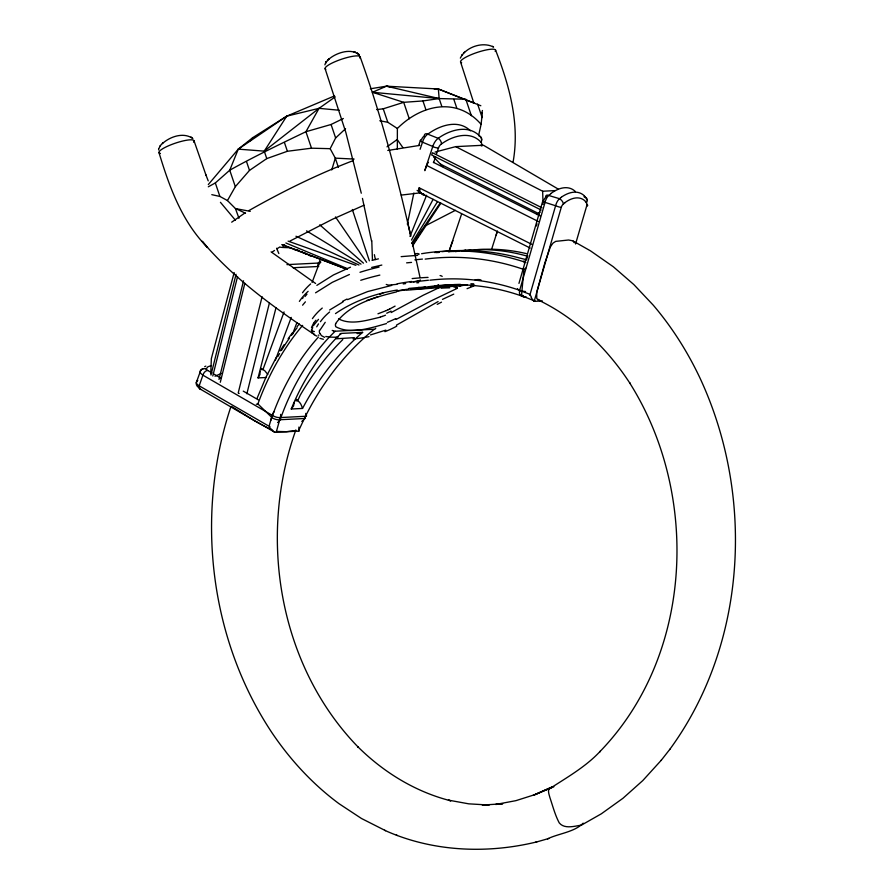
<?xml version="1.0" encoding="UTF-8"?>
<svg xmlns="http://www.w3.org/2000/svg" width="894" height="894" viewBox="0 0 894 894"><rect width="100%" height="100%" fill="white"/><g stroke="black" fill="none" stroke-linecap="round" stroke-linejoin="round"><path stroke-width="1.34" d="M478.603 135.486L481.106 124.322C456.812 96.463 421.119 104.732 397.372 128.479L397.338 149.287M481.106 124.322L482.347 112.856M210.738 373.658L211.353 358.595L234.172 272.536M340.782 333.853L336.859 337.429M158.596 149.935L158.685 149.164M525.56 291.533A6.157 0.682 5.9 0 1 521.928 291.064L523.918 269.452L525.694 268.189M513.122 161.848C519.928 123.495 509.412 85.589 495.578 50.109M230.82 406.893C195.071 514.486 209.14 638.819 272.458 733.482L272.592 733.672C290.762 760.414 313.034 784.474 339.072 803.728L361.478 818.491L385.549 830.671M407.329 224.204L413.855 193.037M320.454 258.768L317.75 266.513L293.053 267.742M158.774 148.773L160.406 145.487M324.891 64.86C326.735 56.791 348.604 45.829 358.963 54.668L358.572 54.21L359.332 55.149M460.343 58.121C465.763 47.024 482.581 41.292 493.577 47.069L492.56 46.343M243.537 280.794L218.996 379.481M210.962 375.055L236.05 274.29M212.794 376.005L237.558 276.57M220.304 382.263L244.855 283.331M238.206 392.969L262.087 296.741M246.867 393.785L269.407 302.977M306.161 415.073A6.035 1.43 27.1 0 1 305.357 416.291L280.303 417.565L276.224 432.238L298.44 431.132A6.001 1.654 19.5 0 0 299.401 430.897M266.278 377.503L258.053 377.905L276.011 307.704M481.743 113.046L482.436 110.487M311.47 327.528L313.548 323.315M518.956 283.387L542.803 200.882M526.499 259.942L527.751 255.572M536.333 225.97L536.981 223.768M550.816 193.763L548.637 195.484A8.236 4.146 -69 0 0 545.049 202.357L519.637 290.371A6.035 2.928 -71.5 0 0 521.571 295.646A4.805 3.844 86 0 1 520.118 294.562M575.557 244.028L586.632 206.134A4.213 2.324 -64.4 0 0 586.509 202.938L585.469 201.731M491.935 248.308L497.287 231.378M496.17 235.111L497.366 231.121M331.741 169.938L335.306 158.137L330.165 148.683L335.63 137.967L345.553 128.702M461.539 214.18L448.989 251.438M418.716 145.521L420.403 140.302M425.03 169.838L432.785 146.471A9.208 4.526 -64.6 0 1 438.194 138.324C449.973 129.742 468.657 124.188 480 136.369A9.208 5.465 -61.8 0 1 481.62 140.012M420.091 149.309L423.119 140.369A9.275 4.559 -64.7 0 1 426.93 134.815C438.865 125.607 458.097 118.656 470.456 130.826M435.546 156.741L433.612 162.585M481.285 144.37A4.615 1.162 19.3 0 1 481.341 145.934A4.626 2.492 -61.3 0 0 480.972 142.146C470.311 130.49 452.576 135.843 441.446 143.979A4.638 2.503 -61.3 0 0 438.485 147.946L436.529 153.813M424.851 170.687L426.617 165.424A4.649 2.503 -61.3 0 1 428.483 162.362M583.179 823.139C574.417 832.191 558.594 833.465 547.519 838.863M295.858 429.992C257.74 536.154 278.447 665.047 358.136 747.071L357.667 746.579C383.448 772.204 415.419 791.894 450.822 800.823L448.419 800.13L468.769 803.84L489.264 805.058M280.593 414.403A4.805 3.855 86.1 0 1 280.235 417.509A6.035 2.414 20.5 0 1 272.29 415.33L202.949 375.178A8.236 2.973 19.9 0 1 200.155 371.491A4.694 4.492 11 0 1 206.179 368.954L207.911 366.775L211.342 365.557M319.951 330.165L325.237 322.309M335.596 323.617C349.196 304.273 374.687 297.255 396.601 291.88M448.933 251.683L452.912 240.62M284.068 311.917L262.981 369.479L260.724 369.591M275.296 360.416L291.232 317.404M292.483 334.322L296.897 322.656M312.073 282.459L319.426 263.004A6.191 1.553 17.4 0 0 320.544 262.713M257.059 398.333L265.999 377.167L276.38 357.242M334.512 95.915L286.75 116.153L252.857 137.575L238.273 149.142L229.747 170.206L215.331 182.957L208.302 186.801M409.977 236.463L426.594 195.261M312.229 328.109L312.799 326.835M340.793 333.44L362.662 332.344L358.058 336.379A262.02 217.421 -86.2 0 0 305.089 403.73L302.53 408.446L291.209 409.016L293.198 404.311A262.02 200.01 81.4 0 1 336.859 337.44M298.44 431.132L305.379 416.313A4.805 3.822 88.4 0 0 305.737 413.408M411.519 240.05L433.121 199.328M272.692 430.372L258.567 423.086L200.904 389.449A4.191 1.162 19.7 0 1 199.451 387.84L199.619 387.56M335.216 96.854L319.035 108.342L305.927 131.72C280.202 144.068 254.678 156.316 229.747 170.206L235.323 186.678L227.467 200.569L235.457 208.581L245.537 213.197M297.803 400.534L300.205 395.26A268.01 222.226 -86.4 0 1 342.804 339.552M200.625 370.686L196.49 382.062L196.971 381.403M411.598 243.347L437.378 201.865M280.146 350.917L284.057 344.738M313.526 325.528L318.487 319.348M412.95 244.308L421.968 230.194M339.284 110.253L319.035 108.342L286.75 116.153L264.244 151.142L266.77 158.596L249.504 170.396L235.323 186.678M412.514 245.939L440.876 203.173M412.324 244.017L440.362 202.759M420.325 279.9L420.158 280.124A6.213 1.766 1.6 0 1 419.487 280.515L413.509 281.822M669.684 749.53L669.885 749.261C747.127 643.546 754.715 495.567 700.058 378.218L699.901 377.883C687.542 351.767 671.986 327.126 653.223 305.122L633.835 284.56L613.318 266.758L590.509 250.868L572.752 240.821L568.606 240.005L555.722 241.369L552.95 243.157L550.313 247.023L544.826 262.981L536.746 292.26L536.769 298.663L540.479 300.686M288.114 338.725L292.316 332.881M160.171 145.823C167.603 137.374 182.946 131.262 192.858 138.592M461.729 55.171L462.254 54.456M302.429 298.562L303.111 297.646M302.597 305.189L305.39 301.848M581.681 824.994L601.316 813.819L622.928 798.308L642.797 780.563L661.359 760.146M661.135 760.425L669.885 749.261M250.354 140.738L252.857 137.575M315.895 320.208L314.375 322.153A6.023 0.805 -51 0 0 313.593 323.27M304.955 296.562L306.977 294.171M297.065 326.679L299.311 323.93M208.313 184.555L238.273 149.142L286.75 116.153M258.053 377.905L259.986 374.541L260.02 371.446M461.46 285.231L461.695 284.974A6.113 3.677 88.1 0 0 461.896 284.728A262.02 195.562 88.5 0 0 459.773 285.007L432.886 286.907L435.21 286.415M291.265 408.96L293.578 405.887L294.182 402.758M538.724 214.661L539.451 213.99L440.63 164.205L442.184 165.982M163.043 142.727L162.317 143.386M464.601 52.075L463.885 52.735M545.988 197.172L546.592 196.669M231.691 222.17L244.978 212.951M319.035 108.342L264.244 151.142L238.273 149.142M316.845 285.365L333.417 274.972L350.482 267.172M315.56 292.819L332.289 282.336L349.42 274.503M387.013 146.839L397.193 139.542L402.769 147.432M272.368 251.952L274.503 250.432M565.176 202.67L563.443 203.955A4.191 2.313 -64.4 0 0 561.253 207.397L534.266 300.999A6.001 3.308 -64.7 0 0 535.417 301.3L542.367 300.943M561.331 197.328L559.454 198.691A8.191 4.124 -68.8 0 0 555.632 205.743A4.626 0.771 19.2 0 0 561.186 207.363M456.722 288.594L430.528 301.155L396.053 319.46M335.485 313.604C353.812 300.887 375.391 293.612 397.271 290.014M329.651 309.994L343.039 301.904M536.635 214.482L540.121 212.18M295.59 430.517L286.482 431.701L276.659 431.444M277.051 248.744L279.967 246.9M537.54 299.646C575.814 317.772 607.182 348.247 630.102 383.537L629.611 382.811C700.103 494.348 693.375 655.492 599.595 751.932L600.187 751.329C585.548 767.052 566.248 777.814 548.748 789.29C547.988 792.106 549.251 794.967 549.933 797.671C552.816 806.131 555.029 814.948 559.231 822.871C564.405 829.308 574.484 826.168 581.435 825.117M395.092 306.106L389.974 308.855M248.878 210.593C282.47 191.607 317.158 174.341 353.231 160.607M290.025 241.022L332.624 219.186L363.981 205.229M455.392 210.336L424.549 226.227M396.4 325.17L438.105 301.58M318.733 266.311L318.756 266.3A6.28 1.564 17.1 0 1 317.705 266.49M391.147 312.554L423.22 295.232L441.647 286.471M473.909 285.924L467.059 288.673M389.918 308.877L388.13 309.749M442.463 299.378L453.75 294.126M330.165 148.683L311.503 148.192L305.927 131.72L331.071 124.489L343.341 118.5M550.123 787.77L533.237 795.314L553.867 786.765M347.576 299.613L367.713 291.556L391.717 285.398M388.063 309.771L386.286 310.587M362.595 332.378L359.064 333.473M550.369 787.648L552.246 787.033L535.674 794.386L515.916 800.655L495.723 804.455L502.696 803.773L482.291 805.069L486.47 805.058M204.681 366.663L205.855 366.127M385.962 310.732L377.961 313.794M215.007 376.229L221.388 373.424M471.384 115.717L465.808 99.234L439.155 98.564L422.951 100.944L403.697 102.329L372.496 92.272L386.454 86.182L438.351 88.998L480.838 105.738M385.493 315.191L382.163 316.51M378.184 296.596L369.535 299.68M385.817 330.132L370.451 334.937M386.476 323.583C370.764 327.886 350.884 334.848 335.798 326.746A34.553 10.527 -25.6 0 1 335.496 324.935M266.77 158.596L287.399 151.265L311.503 148.192M380.173 317.214C367.099 320.164 351.018 325.528 338.569 318.834M376.642 109.582L383.235 108.811L403.697 102.329L409.273 118.801M384.543 830.258C432.003 851.725 486.615 854.161 536.847 841.891M535.484 842.282L548.86 838.471M256.31 404.278L257.841 403.864L271.798 417.42A6.157 2.838 -46.3 0 0 271.038 420.091M368.708 299.915L367.065 300.362M435.043 152.069L455.716 146.627L483.453 145.253L557.99 188.936M371.647 267.429L381.839 265.06M372.105 260.333L378.43 258.858M387.795 150.471L419.789 145.376M433.568 286.818L432.886 286.907M370.362 88.785L386.454 86.182L391.728 87.087M433.411 286.84L438.574 286.046A262.02 221.868 85.5 0 1 460.444 284.37M421.61 253.706L426.326 252.957A294.081 251.125 85.3 0 1 525.873 262.445M455.392 251.627L458.991 251.102M396.992 284.314L389.169 285.108A6.023 2 -10.1 0 1 387.918 285.007L386.253 284.448M401.261 195.093L420.761 192.791M434.629 252.555L439.423 251.94M406.949 290.137L446.408 287.019M410.156 282.247L428.438 280.235M408.927 288.404L425.265 286.918M414.872 259.83L422.449 259.092M313.928 333.719L312.174 333.015M354.348 337.63L336.401 338.781M415.196 253.751L417.945 253.527M436.317 252.309L438.574 252.175M443.491 285.767L464.008 284.828M455.716 146.627L542.647 191.227L554.939 190.612M436.261 252.589L438.988 252.443M286.94 264.624L319.426 263.004M525.862 259.551L520.353 258.21A292.595 247.213 85.6 0 0 441.949 251.65M419.465 287.723A6.213 3.732 88.1 0 0 420.683 288.002L459.739 286.058A262.959 193.082 88.7 0 1 467.45 284.705M523.135 295.601L521.56 295.679L535.428 301.289M525.191 296.607L523.672 296.685A262.959 225.132 85.1 0 0 420.683 288.047M333.764 331.026A6.213 2.861 40.9 0 0 335.149 331.216L374.206 329.271A6.224 2.872 40.9 0 0 375.212 328.97M295.579 400.691C299.658 400.043 301.502 405.183 302.53 408.446M448.307 251.672L449.358 251.627M434.328 89.188L438.351 88.998L474.401 103.201M453.437 251.438L458.164 251.248M471.328 284.739L474.647 285.197M354.125 159.076L335.306 158.137L338.368 167.357M453.895 287.008L457.091 287.544M372.496 92.272L439.155 98.564L441.681 106.017M250.264 211.342L235.457 208.581L238.966 218.292M379.794 120.746L387.806 122.288L397.372 128.479M211.8 194.657L219.89 196.445L227.467 200.569M386.454 86.182L439.155 98.564L438.351 88.998M323.382 339.273L319.907 338.345M545.016 202.368L555.599 205.754L530.064 294.372L519.637 290.371A4.559 1.207 18.7 0 1 517.492 288.684M288.091 241.123L355.901 265.328M316.901 336.122L315.336 335.473M324.645 337.34L321.527 335.697L319.817 333.339M282.001 244.788L346.838 269.273M282.202 244.61L346.894 269.228M427.734 134.145L438.194 138.313A4.615 2.861 59.2 0 1 441.446 143.979M584.017 196.758L585.592 197.395A8.191 5.062 -66.2 0 1 586.721 199.809M396.366 835.074L397.405 835.499M432.785 146.471L422.46 142.18A4.571 1.274 19.1 0 1 421.42 139.855A4.504 2.436 -61.6 0 1 424.27 136.044M424.203 194.467L424.494 194.59A6.303 3.397 -61.6 0 1 423.32 194.3L423.32 194.311M285.868 242.978L347.185 268.513M423.331 194.099L422.18 193.585M295.959 236.239L358.986 265.037M541.943 207.766L432.45 152.751L431.69 155.008L541.194 210.023M433.322 162.306L540.11 215.901M426.617 165.424L538.367 221.511M532.109 244.487L419.107 187.774A6.191 3.341 -61.3 0 0 420.951 193.205M420.951 193.227L530.22 248.063M421.622 193.305L420.504 192.724M301.535 251.739L306.396 254.231M260.724 368.317L264.736 370.686L267.775 374.43M304.228 252.79L306.296 253.862M308.374 254.924L310.43 255.997M478.949 135.821L480 136.369A4.615 3.867 -50.1 0 1 480.972 142.135M256.075 421.443L274.681 432.137A6.604 4.705 59.6 0 1 270.938 428.93M258.299 399.853L243.257 391.125M255.248 421.186L231.524 406.435M206.201 368.887A4.213 1.162 19.7 0 0 207.687 370.451L211.99 372.954M214.147 374.206L220.617 377.972M306.553 230.875L361.008 264.143M419.688 192.244L417.129 190.388M312.408 333.261C272.692 306.53 233.233 278.079 202.167 241.257L207.553 247.526C181.806 221.556 169.368 186.835 158.998 152.639M315.593 283.476L271.094 251.862M191.003 137.005L192.009 137.721M313.593 334.367L311.816 331.752M319.75 224.83L363.478 263.16M296.596 399.372L297.434 400.188M584.475 196.177L585.592 197.395A4.682 3.721 -34.6 0 1 586.375 202.793M573.233 241.156L574.283 242.799M433.545 156.931L442.776 166.586M235.424 220.237L220.438 202.312M270.681 429.109L269.385 426.974M335.473 216.918L366.618 262.3M531.438 297.367L530.377 295.188M276.581 248.241L278.839 253.527M419.99 189.729L419.252 187.896M205.843 174.743L208.213 180.879M206.022 175.224L194.009 140.76M325.114 68.715L345.844 132.446L361.288 193.216M477.608 104.117L482.168 117.595M460.566 61.988L473.708 102.676M453.85 99.402L456.789 108.085M422.951 100.944L425.89 109.627M383.235 108.811L387.806 122.288M360.126 56.847C381.09 115.058 396.858 174.956 410.592 235.245M331.071 124.489L335.63 137.967M284.448 142.571L287.399 151.265M246.565 161.713L249.504 170.396M215.331 182.957L219.89 196.445M352.337 209.498L369.356 260.847M410.838 236.184L407.563 222.159M412.346 242.687L419.912 276.916M362.461 198.412L371.546 241.112M374.362 254.656L375.379 259.539M371.77 240.698L372.452 260.221M542.647 191.227L543.06 204.424M438.507 147.957A4.615 1.307 18.1 0 1 432.64 146.493M424.315 135.43A4.537 2.749 57.9 0 1 427.734 134.167M423.365 195.026A7.051 3.587 68.5 0 1 419.364 189.986M545.139 202.368A4.626 0.76 19.3 0 1 543.686 200.681A4.213 2.324 -64.4 0 1 545.787 197.328A4.694 2.391 47.8 0 1 548.637 195.451L559.454 198.691A4.682 2.492 50.2 0 1 563.421 203.933M550.805 193.562A42.376 23.356 -64.4 0 1 575.412 191.595M561.331 197.205A41.593 22.92 -64.4 0 1 584.553 196.043M565.164 202.469A35.212 19.4 -64.4 0 1 585.525 201.452M529.829 295.322A9.018 5.655 65.3 0 1 529.505 294.484M534.31 301.401A6.604 2.637 66 0 1 531.282 297.512M586.989 204.469A4.626 1.43 13.2 0 1 586.598 206.123M425.164 259.126A288.684 246.811 85.2 0 1 523.906 269.496M467.137 250.711A293.713 216.538 88.6 0 1 470.825 250.253M474.524 249.873A293.713 216.538 88.6 0 1 526.287 253.594M526.119 296.842A6.146 4.939 89.3 0 1 523.672 296.719A6.146 2.816 -70.5 0 1 522.029 291.064M455.024 284.515A7.711 0.726 83.6 0 1 454.99 284.694M438.496 284.672A8.236 7.968 79.6 0 1 435.154 286.091M418.258 254.354A6.292 3.777 88.2 0 1 419.252 254.075M460.913 285.667A6.224 3.744 88.1 0 1 459.739 286.058M419.264 287.622A6.124 3.677 88.1 0 1 418.85 287.32M429.891 280.213A268.859 229.87 85.2 0 1 521.872 291.109M523.962 260.847A10.169 1.754 87.1 0 1 524.532 263.216M461.751 250.733A292.595 219.086 88.4 0 1 526.722 256.008M320.186 261.506A6.191 1.553 17.4 0 1 320.734 262.221M239.156 393.416A6.191 1.553 17.4 0 1 238.709 393.215M294.081 249.493A4.649 1.173 17.4 0 1 299.054 250.555M291.176 247.66A339.407 186.421 -63.9 0 1 280.828 247.325M318.219 263.104A7.007 2.403 77.8 0 1 318.141 265.239M284.616 244.531A4.615 2.581 -62.7 0 1 282.985 246.308M276.257 432.26A6.001 1.676 19.9 0 1 274.715 432.171M200.904 389.426A4.626 2.783 -57.7 0 1 199.127 385.817A8.191 2.939 19.7 0 1 196.445 382.051A4.682 4.492 19.9 0 0 199.474 387.795M207.676 370.451A4.626 2.794 -57.7 0 0 202.904 375.178L199.183 385.817L269.038 426.248L272.268 415.33A4.559 2.492 -63 0 1 274.268 411.553M200.39 370.597A42.376 11.734 19.7 0 1 203.307 368.563M196.836 381.347A41.593 11.521 19.7 0 1 197.831 380.486M269.921 426.773A9.018 4.526 61.3 0 1 269.619 426.125M298.909 427.064A6.604 2.101 82 0 1 298.786 429.578M257.908 403.909A288.684 218.203 80.5 0 1 302.641 325.394M305.044 417.42A6.146 1.263 26.8 0 1 304.385 418.504L304.318 418.593A6.146 4.995 85.9 0 1 301.759 421.365M374.217 329.305A262.959 219.712 -84.7 0 0 304.373 418.526L280.09 419.722A6.146 2.514 18.5 0 1 271.575 417.453M277.553 422.516A6.146 4.839 88.3 0 0 280.046 419.744L280.146 419.711A262.959 198.502 80.3 0 1 335.172 331.249M358.919 333.294A7.711 6.973 8.6 0 1 357.108 333.563M340.726 334.2A8.236 0.995 59 0 1 340.011 333.775M375.759 328.187A6.113 2.816 40.9 0 1 375.67 328.422M333.507 330.948A6.124 2.816 40.9 0 1 332.21 330.389M271.81 417.431A268.859 203.251 80.4 0 1 318.465 337.027M277.699 356.728A294.081 222.561 80.6 0 1 279.554 353.555M281.442 350.426A294.081 222.561 80.6 0 1 289.343 338.301M291.41 335.373A294.081 222.561 80.6 0 1 297.099 327.774M461.673 62.748A18.483 3.721 -18.7 0 1 476.837 52.545A18.483 3.721 -18.7 0 1 495.175 51.383M160.439 153.466A18.483 3.721 -18.7 0 1 175.056 143.263A18.483 3.721 -18.7 0 1 193.517 142.168M316.733 326.835A48.622 12.538 -39.1 0 1 318.521 323.874M311.436 330.825A72.101 22.54 -22.3 0 1 311.403 329.942M314.397 331.573A47.661 14.662 -26.3 0 1 311.715 330.635M302.507 292.774A98.005 48.857 -6.1 0 1 310.631 283.923M464.869 250.231A133.899 7.074 -7.1 0 1 465.662 250.219M449.637 251.594A240.385 9.935 -6 0 1 453.705 251.404M401.149 256.645A129.406 5.666 -6.2 0 1 417.666 255.36M359.98 272.29A107.47 40.487 -6.2 0 1 379.056 267.082M299.378 301.39A100.921 49.047 -6.9 0 1 308.117 291.321M406.614 262.858A137.955 8.527 -7.5 0 1 411.531 262.4M360.751 280.28A109.783 38.52 -7.2 0 1 379.849 275.095M320.432 321.706A89.4 45.303 -5.1 0 1 329.584 311.995M319.773 333.35A33.748 11.376 -24.8 0 1 319.46 330.344M338.211 337.072A100.106 33.737 -30.7 0 1 325.796 336.446M369.032 336.636A137.251 47.483 -32.3 0 1 353.041 338.927M396.757 326.176A32.743 9.532 -29.3 0 1 384.901 331.674M437.222 304.373A178.755 70.19 -43.9 0 1 441.502 302.15M475.116 279.878A90.305 12.55 -30.9 0 1 481.061 280.101M473.384 285.454A31.078 1.978 -12.7 0 1 470.512 286.561M470.881 283.756A110.923 6.28 -7.6 0 1 473.719 283.823M410.748 289.41A139.844 5.923 -6.1 0 1 427.935 288.159M397.651 291.042A32.106 3.297 -8.6 0 1 406.468 289.812M342.48 301.39A189.047 132.055 15.2 0 1 347.017 299.065M312.431 318.622A99.301 50.053 -5.3 0 1 322.253 308.061M311.905 331.719A40.789 12.505 -26.9 0 1 312.576 327.975M315.47 335.384A64.077 19.97 -27 0 1 313.671 334.311M318.934 335.228A103.939 33.112 -28.9 0 1 318.298 335.116M416.827 282.828A142.627 8.761 -7.5 0 1 418.738 282.66M397.126 283.811A38.554 4.917 -10.6 0 1 411.598 281.465M383.191 292.785A28.574 3.889 -27.3 0 1 379.671 294.484M391.091 311.112A24.786 4.302 -27.6 0 1 386.7 313.224M382.23 316.387A35.525 11.242 -30.2 0 1 380.252 317.091M396.489 291.042A30.798 5.554 -11.4 0 1 408.491 289.12M441.223 288.147A90.976 6.962 -8.7 0 1 449.716 287.834M455.772 287.868A30.966 2.95 -11.8 0 1 457.449 288.449M395.818 318.577A31.167 6.683 -26.2 0 1 387.303 322.332M335.418 324.969A30.307 9.309 -23.9 0 1 335.719 323.572M325.807 69.341A18.483 3.721 -18.7 0 1 341.81 59.127A18.483 3.721 -18.7 0 1 359.824 57.998M412.168 278.582A48.622 4.839 -8.4 0 1 428.058 277.397M403.228 283.957A72.101 13.131 -11.2 0 1 405.686 283.577M440.083 275.553A47.661 5.632 -10.2 0 1 442.172 276.436M326.276 61.898L325.606 62.993L326.276 61.898M326.522 61.574L326.031 62.267L326.522 61.574M328.735 59.194L328.042 59.831L329.148 58.814L328.735 59.194M354.65 52.064L353.99 51.874L355.343 52.265L354.706 52.075M357.645 53.439L357.119 53.081L358.125 53.796L357.634 53.428"/></g></svg>
